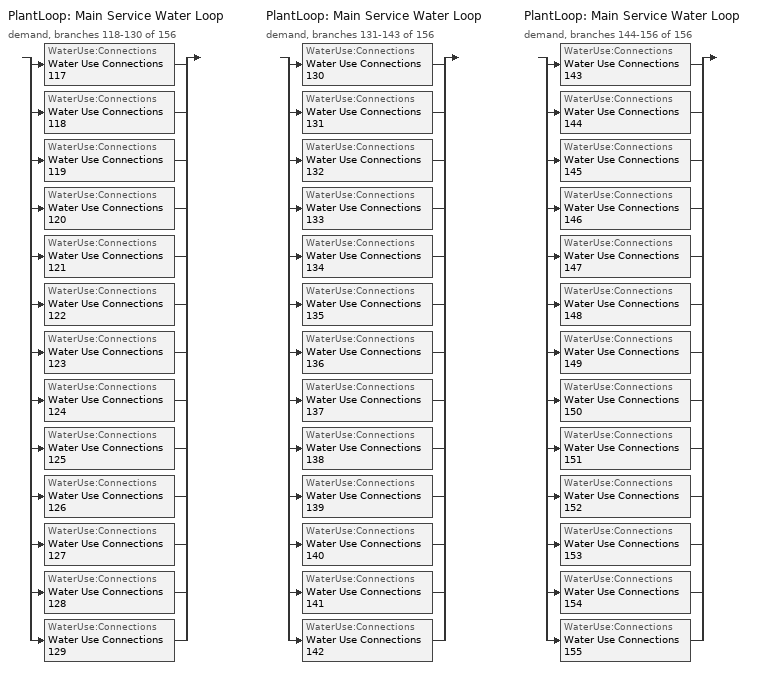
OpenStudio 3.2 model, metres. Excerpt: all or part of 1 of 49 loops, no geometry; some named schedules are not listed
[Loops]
PlantLoop 'Main Service Water Loop'
 demand, branches 118-130 of 156: split
  | WaterUse:Connections 'Water Use Connections 117'
  | WaterUse:Connections 'Water Use Connections 118'
  | WaterUse:Connections 'Water Use Connections 119'
  | WaterUse:Connections 'Water Use Connections 120'
  | WaterUse:Connections 'Water Use Connections 121'
  | WaterUse:Connections 'Water Use Connections 122'
  | WaterUse:Connections 'Water Use Connections 123'
  | WaterUse:Connections 'Water Use Connections 124'
  | WaterUse:Connections 'Water Use Connections 125'
  | WaterUse:Connections 'Water Use Connections 126'
  | WaterUse:Connections 'Water Use Connections 127'
  | WaterUse:Connections 'Water Use Connections 128'
  | WaterUse:Connections 'Water Use Connections 129'
PlantLoop 'Main Service Water Loop'
 demand, branches 131-143 of 156: split
  | WaterUse:Connections 'Water Use Connections 130'
  | WaterUse:Connections 'Water Use Connections 131'
  | WaterUse:Connections 'Water Use Connections 132'
  | WaterUse:Connections 'Water Use Connections 133'
  | WaterUse:Connections 'Water Use Connections 134'
  | WaterUse:Connections 'Water Use Connections 135'
  | WaterUse:Connections 'Water Use Connections 136'
  | WaterUse:Connections 'Water Use Connections 137'
  | WaterUse:Connections 'Water Use Connections 138'
  | WaterUse:Connections 'Water Use Connections 139'
  | WaterUse:Connections 'Water Use Connections 140'
  | WaterUse:Connections 'Water Use Connections 141'
  | WaterUse:Connections 'Water Use Connections 142'
PlantLoop 'Main Service Water Loop'
 demand, branches 144-156 of 156: split
  | WaterUse:Connections 'Water Use Connections 143'
  | WaterUse:Connections 'Water Use Connections 144'
  | WaterUse:Connections 'Water Use Connections 145'
  | WaterUse:Connections 'Water Use Connections 146'
  | WaterUse:Connections 'Water Use Connections 147'
  | WaterUse:Connections 'Water Use Connections 148'
  | WaterUse:Connections 'Water Use Connections 149'
  | WaterUse:Connections 'Water Use Connections 150'
  | WaterUse:Connections 'Water Use Connections 151'
  | WaterUse:Connections 'Water Use Connections 152'
  | WaterUse:Connections 'Water Use Connections 153'
  | WaterUse:Connections 'Water Use Connections 154'
  | WaterUse:Connections 'Water Use Connections 155'
[WaterUse:Connections] Drain Water Heat Exchanger Type=None; Drain Water Heat Exchanger Destination=Plant
Name | Water Use Equipment Name 1
Water Use Connections 117 | Patroom5_3_flr_4 Service Water Use 0.01gal/min
Water Use Connections 118 | Patroom5_4_flr_3 Service Water Use 0.01gal/min
Water Use Connections 119 | Patroom5_4_flr_4 Service Water Use 0.01gal/min
Water Use Connections 120 | Patroom5_5_flr_3 Service Water Use 0.01gal/min
Water Use Connections 121 | Patroom5_5_flr_4 Service Water Use 0.01gal/min
Water Use Connections 122 | Patroom5_6_flr_3 Service Water Use 0.01gal/min
Water Use Connections 123 | Patroom5_6_flr_4 Service Water Use 0.01gal/min
Water Use Connections 124 | Patroom5_7_flr_3 Service Water Use 0.01gal/min
Water Use Connections 125 | Patroom5_7_flr_4 Service Water Use 0.01gal/min
Water Use Connections 126 | Patroom5_8_flr_3 Service Water Use 0.01gal/min
Water Use Connections 127 | Patroom5_8_flr_4 Service Water Use 0.01gal/min
Water Use Connections 128 | Patroom5_9_flr_3 Service Water Use 0.01gal/min
Water Use Connections 129 | Patroom5_9_flr_4 Service Water Use 0.01gal/min
Water Use Connections 130 | Patroom6_flr_3 Service Water Use 0.01gal/min
Water Use Connections 131 | Patroom6_flr_4 Service Water Use 0.01gal/min
Water Use Connections 132 | Patroom7_10_flr_3 Service Water Use 0.01gal/min
Water Use Connections 133 | Patroom7_10_flr_4 Service Water Use 0.01gal/min
Water Use Connections 134 | Patroom7_1_flr_3 Service Water Use 0.01gal/min
Water Use Connections 135 | Patroom7_1_flr_4 Service Water Use 0.01gal/min
Water Use Connections 136 | Patroom7_2_flr_3 Service Water Use 0.01gal/min
Water Use Connections 137 | Patroom7_2_flr_4 Service Water Use 0.01gal/min
Water Use Connections 138 | Patroom7_3_flr_3 Service Water Use 0.01gal/min
Water Use Connections 139 | Patroom7_3_flr_4 Service Water Use 0.01gal/min
Water Use Connections 140 | Patroom7_4_flr_3 Service Water Use 0.01gal/min
Water Use Connections 141 | Patroom7_4_flr_4 Service Water Use 0.01gal/min
Water Use Connections 142 | Patroom7_5_flr_3 Service Water Use 0.01gal/min
Water Use Connections 143 | Patroom7_5_flr_4 Service Water Use 0.01gal/min
Water Use Connections 144 | Patroom7_6_flr_3 Service Water Use 0.01gal/min
Water Use Connections 145 | Patroom7_6_flr_4 Service Water Use 0.01gal/min
Water Use Connections 146 | Patroom7_7_flr_3 Service Water Use 0.01gal/min
Water Use Connections 147 | Patroom7_7_flr_4 Service Water Use 0.01gal/min
Water Use Connections 148 | Patroom7_8_flr_3 Service Water Use 0.01gal/min
Water Use Connections 149 | Patroom7_8_flr_4 Service Water Use 0.01gal/min
Water Use Connections 150 | Patroom7_9_flr_3 Service Water Use 0.01gal/min
Water Use Connections 151 | Patroom7_9_flr_4 Service Water Use 0.01gal/min
Water Use Connections 152 | Patroom8_flr_3 Service Water Use 0.01gal/min
Water Use Connections 153 | Patroom8_flr_4 Service Water Use 0.01gal/min
Water Use Connections 154 | Phystherapy_flr_3 Service Water Use 0.09gal/min
Water Use Connections 155 | Radiology_flr_4 Service Water Use 0.19gal/min
[WaterUse:Equipment:Definition]
Name | Peak Flow Rate {m3/s} | Target Temperature Schedule | Sensible Fraction Schedule | Latent Fraction Schedule
Patroom5_3_flr_4 Service Water Use Def 0.01gal/min | 5.05999e-07 | Schedule Ruleset 353 | Schedule Ruleset 351 | Schedule Ruleset 352
Patroom5_4_flr_3 Service Water Use Def 0.01gal/min | 5.05999e-07 | Schedule Ruleset 356 | Schedule Ruleset 354 | Schedule Ruleset 355
Patroom5_4_flr_4 Service Water Use Def 0.01gal/min | 5.05999e-07 | Schedule Ruleset 359 | Schedule Ruleset 357 | Schedule Ruleset 358
Patroom5_5_flr_3 Service Water Use Def 0.01gal/min | 5.05999e-07 | Schedule Ruleset 362 | Schedule Ruleset 360 | Schedule Ruleset 361
Patroom5_5_flr_4 Service Water Use Def 0.01gal/min | 5.05999e-07 | Schedule Ruleset 365 | Schedule Ruleset 363 | Schedule Ruleset 364
Patroom5_6_flr_3 Service Water Use Def 0.01gal/min | 5.05999e-07 | Schedule Ruleset 368 | Schedule Ruleset 366 | Schedule Ruleset 367
Patroom5_6_flr_4 Service Water Use Def 0.01gal/min | 5.05999e-07 | Schedule Ruleset 371 | Schedule Ruleset 369 | Schedule Ruleset 370
Patroom5_7_flr_3 Service Water Use Def 0.01gal/min | 5.05999e-07 | Schedule Ruleset 374 | Schedule Ruleset 372 | Schedule Ruleset 373
Patroom5_7_flr_4 Service Water Use Def 0.01gal/min | 5.05999e-07 | Schedule Ruleset 377 | Schedule Ruleset 375 | Schedule Ruleset 376
Patroom5_8_flr_3 Service Water Use Def 0.01gal/min | 5.05999e-07 | Schedule Ruleset 380 | Schedule Ruleset 378 | Schedule Ruleset 379
Patroom5_8_flr_4 Service Water Use Def 0.01gal/min | 5.05999e-07 | Schedule Ruleset 383 | Schedule Ruleset 381 | Schedule Ruleset 382
Patroom5_9_flr_3 Service Water Use Def 0.01gal/min | 5.05999e-07 | Schedule Ruleset 386 | Schedule Ruleset 384 | Schedule Ruleset 385
Patroom5_9_flr_4 Service Water Use Def 0.01gal/min | 5.05999e-07 | Schedule Ruleset 389 | Schedule Ruleset 387 | Schedule Ruleset 388
Patroom6_flr_3 Service Water Use Def 0.01gal/min | 6.74665e-07 | Schedule Ruleset 392 | Schedule Ruleset 390 | Schedule Ruleset 391
Patroom6_flr_4 Service Water Use Def 0.01gal/min | 6.74665e-07 | Schedule Ruleset 395 | Schedule Ruleset 393 | Schedule Ruleset 394
Patroom7_10_flr_3 Service Water Use Def 0.01gal/min | 4.88734e-07 | Schedule Ruleset 398 | Schedule Ruleset 396 | Schedule Ruleset 397
Patroom7_10_flr_4 Service Water Use Def 0.01gal/min | 4.88734e-07 | Schedule Ruleset 401 | Schedule Ruleset 399 | Schedule Ruleset 400
Patroom7_1_flr_3 Service Water Use Def 0.01gal/min | 4.89176e-07 | Schedule Ruleset 404 | Schedule Ruleset 402 | Schedule Ruleset 403
Patroom7_1_flr_4 Service Water Use Def 0.01gal/min | 4.89176e-07 | Schedule Ruleset 407 | Schedule Ruleset 405 | Schedule Ruleset 406
Patroom7_2_flr_3 Service Water Use Def 0.01gal/min | 4.89176e-07 | Schedule Ruleset 410 | Schedule Ruleset 408 | Schedule Ruleset 409
Patroom7_2_flr_4 Service Water Use Def 0.01gal/min | 4.89176e-07 | Schedule Ruleset 413 | Schedule Ruleset 411 | Schedule Ruleset 412
Patroom7_3_flr_3 Service Water Use Def 0.01gal/min | 4.89176e-07 | Schedule Ruleset 416 | Schedule Ruleset 414 | Schedule Ruleset 415
Patroom7_3_flr_4 Service Water Use Def 0.01gal/min | 4.89176e-07 | Schedule Ruleset 419 | Schedule Ruleset 417 | Schedule Ruleset 418
Patroom7_4_flr_3 Service Water Use Def 0.01gal/min | 4.89176e-07 | Schedule Ruleset 422 | Schedule Ruleset 420 | Schedule Ruleset 421
Patroom7_4_flr_4 Service Water Use Def 0.01gal/min | 4.89176e-07 | Schedule Ruleset 425 | Schedule Ruleset 423 | Schedule Ruleset 424
Patroom7_5_flr_3 Service Water Use Def 0.01gal/min | 4.89176e-07 | Schedule Ruleset 428 | Schedule Ruleset 426 | Schedule Ruleset 427
Patroom7_5_flr_4 Service Water Use Def 0.01gal/min | 4.89176e-07 | Schedule Ruleset 431 | Schedule Ruleset 429 | Schedule Ruleset 430
Patroom7_6_flr_3 Service Water Use Def 0.01gal/min | 4.89176e-07 | Schedule Ruleset 434 | Schedule Ruleset 432 | Schedule Ruleset 433
Patroom7_6_flr_4 Service Water Use Def 0.01gal/min | 4.89176e-07 | Schedule Ruleset 437 | Schedule Ruleset 435 | Schedule Ruleset 436
Patroom7_7_flr_3 Service Water Use Def 0.01gal/min | 4.89176e-07 | Schedule Ruleset 440 | Schedule Ruleset 438 | Schedule Ruleset 439
Patroom7_7_flr_4 Service Water Use Def 0.01gal/min | 4.89176e-07 | Schedule Ruleset 443 | Schedule Ruleset 441 | Schedule Ruleset 442
Patroom7_8_flr_3 Service Water Use Def 0.01gal/min | 4.89176e-07 | Schedule Ruleset 446 | Schedule Ruleset 444 | Schedule Ruleset 445
Patroom7_8_flr_4 Service Water Use Def 0.01gal/min | 4.89176e-07 | Schedule Ruleset 449 | Schedule Ruleset 447 | Schedule Ruleset 448
Patroom7_9_flr_3 Service Water Use Def 0.01gal/min | 4.89176e-07 | Schedule Ruleset 452 | Schedule Ruleset 450 | Schedule Ruleset 451
Patroom7_9_flr_4 Service Water Use Def 0.01gal/min | 4.89176e-07 | Schedule Ruleset 455 | Schedule Ruleset 453 | Schedule Ruleset 454
Patroom8_flr_3 Service Water Use Def 0.01gal/min | 6.74665e-07 | Schedule Ruleset 458 | Schedule Ruleset 456 | Schedule Ruleset 457
Patroom8_flr_4 Service Water Use Def 0.01gal/min | 6.74665e-07 | Schedule Ruleset 461 | Schedule Ruleset 459 | Schedule Ruleset 460
Phystherapy_flr_3 Service Water Use Def 0.09gal/min | 5.92255e-06 | Schedule Ruleset 464 | Schedule Ruleset 462 | Schedule Ruleset 463
Radiology_flr_4 Service Water Use Def 0.19gal/min | 1.18066e-05 | Schedule Ruleset 467 | Schedule Ruleset 465 | Schedule Ruleset 466
[WaterUse:Equipment]
Name | Water Use Equipment Definition | Space | Flow Rate Fraction Schedule
Patroom5_3_flr_4 Service Water Use 0.01gal/min | Patroom5_3_flr_4 Service Water Use Def 0.01gal/min | PatRoom5_3_Flr_4 | NECB-H-Service Water Heating
Patroom5_4_flr_3 Service Water Use 0.01gal/min | Patroom5_4_flr_3 Service Water Use Def 0.01gal/min | PatRoom5_4_Flr_3 | NECB-H-Service Water Heating
Patroom5_4_flr_4 Service Water Use 0.01gal/min | Patroom5_4_flr_4 Service Water Use Def 0.01gal/min | PatRoom5_4_Flr_4 | NECB-H-Service Water Heating
Patroom5_5_flr_3 Service Water Use 0.01gal/min | Patroom5_5_flr_3 Service Water Use Def 0.01gal/min | PatRoom5_5_Flr_3 | NECB-H-Service Water Heating
Patroom5_5_flr_4 Service Water Use 0.01gal/min | Patroom5_5_flr_4 Service Water Use Def 0.01gal/min | PatRoom5_5_Flr_4 | NECB-H-Service Water Heating
Patroom5_6_flr_3 Service Water Use 0.01gal/min | Patroom5_6_flr_3 Service Water Use Def 0.01gal/min | PatRoom5_6_Flr_3 | NECB-H-Service Water Heating
Patroom5_6_flr_4 Service Water Use 0.01gal/min | Patroom5_6_flr_4 Service Water Use Def 0.01gal/min | PatRoom5_6_Flr_4 | NECB-H-Service Water Heating
Patroom5_7_flr_3 Service Water Use 0.01gal/min | Patroom5_7_flr_3 Service Water Use Def 0.01gal/min | PatRoom5_7_Flr_3 | NECB-H-Service Water Heating
Patroom5_7_flr_4 Service Water Use 0.01gal/min | Patroom5_7_flr_4 Service Water Use Def 0.01gal/min | PatRoom5_7_Flr_4 | NECB-H-Service Water Heating
Patroom5_8_flr_3 Service Water Use 0.01gal/min | Patroom5_8_flr_3 Service Water Use Def 0.01gal/min | PatRoom5_8_Flr_3 | NECB-H-Service Water Heating
Patroom5_8_flr_4 Service Water Use 0.01gal/min | Patroom5_8_flr_4 Service Water Use Def 0.01gal/min | PatRoom5_8_Flr_4 | NECB-H-Service Water Heating
Patroom5_9_flr_3 Service Water Use 0.01gal/min | Patroom5_9_flr_3 Service Water Use Def 0.01gal/min | PatRoom5_9_Flr_3 | NECB-H-Service Water Heating
Patroom5_9_flr_4 Service Water Use 0.01gal/min | Patroom5_9_flr_4 Service Water Use Def 0.01gal/min | PatRoom5_9_Flr_4 | NECB-H-Service Water Heating
Patroom6_flr_3 Service Water Use 0.01gal/min | Patroom6_flr_3 Service Water Use Def 0.01gal/min | PatRoom6_Flr_3 | NECB-H-Service Water Heating
Patroom6_flr_4 Service Water Use 0.01gal/min | Patroom6_flr_4 Service Water Use Def 0.01gal/min | PatRoom6_Flr_4 | NECB-H-Service Water Heating
Patroom7_10_flr_3 Service Water Use 0.01gal/min | Patroom7_10_flr_3 Service Water Use Def 0.01gal/min | PatRoom7_10_Flr_3 | NECB-H-Service Water Heating
Patroom7_10_flr_4 Service Water Use 0.01gal/min | Patroom7_10_flr_4 Service Water Use Def 0.01gal/min | PatRoom7_10_Flr_4 | NECB-H-Service Water Heating
Patroom7_1_flr_3 Service Water Use 0.01gal/min | Patroom7_1_flr_3 Service Water Use Def 0.01gal/min | PatRoom7_1_Flr_3 | NECB-H-Service Water Heating
Patroom7_1_flr_4 Service Water Use 0.01gal/min | Patroom7_1_flr_4 Service Water Use Def 0.01gal/min | PatRoom7_1_Flr_4 | NECB-H-Service Water Heating
Patroom7_2_flr_3 Service Water Use 0.01gal/min | Patroom7_2_flr_3 Service Water Use Def 0.01gal/min | PatRoom7_2_Flr_3 | NECB-H-Service Water Heating
Patroom7_2_flr_4 Service Water Use 0.01gal/min | Patroom7_2_flr_4 Service Water Use Def 0.01gal/min | PatRoom7_2_Flr_4 | NECB-H-Service Water Heating
Patroom7_3_flr_3 Service Water Use 0.01gal/min | Patroom7_3_flr_3 Service Water Use Def 0.01gal/min | PatRoom7_3_Flr_3 | NECB-H-Service Water Heating
Patroom7_3_flr_4 Service Water Use 0.01gal/min | Patroom7_3_flr_4 Service Water Use Def 0.01gal/min | PatRoom7_3_Flr_4 | NECB-H-Service Water Heating
Patroom7_4_flr_3 Service Water Use 0.01gal/min | Patroom7_4_flr_3 Service Water Use Def 0.01gal/min | PatRoom7_4_Flr_3 | NECB-H-Service Water Heating
Patroom7_4_flr_4 Service Water Use 0.01gal/min | Patroom7_4_flr_4 Service Water Use Def 0.01gal/min | PatRoom7_4_Flr_4 | NECB-H-Service Water Heating
Patroom7_5_flr_3 Service Water Use 0.01gal/min | Patroom7_5_flr_3 Service Water Use Def 0.01gal/min | PatRoom7_5_Flr_3 | NECB-H-Service Water Heating
Patroom7_5_flr_4 Service Water Use 0.01gal/min | Patroom7_5_flr_4 Service Water Use Def 0.01gal/min | PatRoom7_5_Flr_4 | NECB-H-Service Water Heating
Patroom7_6_flr_3 Service Water Use 0.01gal/min | Patroom7_6_flr_3 Service Water Use Def 0.01gal/min | PatRoom7_6_Flr_3 | NECB-H-Service Water Heating
Patroom7_6_flr_4 Service Water Use 0.01gal/min | Patroom7_6_flr_4 Service Water Use Def 0.01gal/min | PatRoom7_6_Flr_4 | NECB-H-Service Water Heating
Patroom7_7_flr_3 Service Water Use 0.01gal/min | Patroom7_7_flr_3 Service Water Use Def 0.01gal/min | PatRoom7_7_Flr_3 | NECB-H-Service Water Heating
Patroom7_7_flr_4 Service Water Use 0.01gal/min | Patroom7_7_flr_4 Service Water Use Def 0.01gal/min | PatRoom7_7_Flr_4 | NECB-H-Service Water Heating
Patroom7_8_flr_3 Service Water Use 0.01gal/min | Patroom7_8_flr_3 Service Water Use Def 0.01gal/min | PatRoom7_8_Flr_3 | NECB-H-Service Water Heating
Patroom7_8_flr_4 Service Water Use 0.01gal/min | Patroom7_8_flr_4 Service Water Use Def 0.01gal/min | PatRoom7_8_Flr_4 | NECB-H-Service Water Heating
Patroom7_9_flr_3 Service Water Use 0.01gal/min | Patroom7_9_flr_3 Service Water Use Def 0.01gal/min | PatRoom7_9_Flr_3 | NECB-H-Service Water Heating
Patroom7_9_flr_4 Service Water Use 0.01gal/min | Patroom7_9_flr_4 Service Water Use Def 0.01gal/min | PatRoom7_9_Flr_4 | NECB-H-Service Water Heating
Patroom8_flr_3 Service Water Use 0.01gal/min | Patroom8_flr_3 Service Water Use Def 0.01gal/min | PatRoom8_Flr_3 | NECB-H-Service Water Heating
Patroom8_flr_4 Service Water Use 0.01gal/min | Patroom8_flr_4 Service Water Use Def 0.01gal/min | PatRoom8_Flr_4 | NECB-H-Service Water Heating
Phystherapy_flr_3 Service Water Use 0.09gal/min | Phystherapy_flr_3 Service Water Use Def 0.09gal/min | PhysTherapy_Flr_3 | NECB-C-Service Water Heating
Radiology_flr_4 Service Water Use 0.19gal/min | Radiology_flr_4 Service Water Use Def 0.19gal/min | Radiology_Flr_4 | NECB-H-Service Water Heating
[Schedule:Ruleset]
Name | Default Day Schedule
NECB-H-Service Water Heating | NECB-H-Service Water Heating Default
Schedule Ruleset 351 | Schedule Day 355
Schedule Ruleset 352 | Schedule Day 356
Schedule Ruleset 353 | Schedule Day 357
Schedule Ruleset 354 | Schedule Day 358
Schedule Ruleset 355 | Schedule Day 359
Schedule Ruleset 356 | Schedule Day 360
Schedule Ruleset 357 | Schedule Day 361
Schedule Ruleset 358 | Schedule Day 362
Schedule Ruleset 359 | Schedule Day 363
Schedule Ruleset 360 | Schedule Day 364
Schedule Ruleset 361 | Schedule Day 365
Schedule Ruleset 362 | Schedule Day 366
Schedule Ruleset 363 | Schedule Day 367
Schedule Ruleset 364 | Schedule Day 368
Schedule Ruleset 365 | Schedule Day 369
Schedule Ruleset 366 | Schedule Day 370
Schedule Ruleset 367 | Schedule Day 371
Schedule Ruleset 368 | Schedule Day 372
Schedule Ruleset 369 | Schedule Day 373
Schedule Ruleset 370 | Schedule Day 374
Schedule Ruleset 371 | Schedule Day 375
Schedule Ruleset 372 | Schedule Day 376
Schedule Ruleset 373 | Schedule Day 377
Schedule Ruleset 374 | Schedule Day 378
Schedule Ruleset 375 | Schedule Day 379
Schedule Ruleset 376 | Schedule Day 380
Schedule Ruleset 377 | Schedule Day 381
Schedule Ruleset 378 | Schedule Day 382
Schedule Ruleset 379 | Schedule Day 383
Schedule Ruleset 380 | Schedule Day 384
Schedule Ruleset 381 | Schedule Day 385
Schedule Ruleset 382 | Schedule Day 386
Schedule Ruleset 383 | Schedule Day 387
Schedule Ruleset 384 | Schedule Day 388
Schedule Ruleset 385 | Schedule Day 389
Schedule Ruleset 386 | Schedule Day 390
Schedule Ruleset 387 | Schedule Day 391
Schedule Ruleset 388 | Schedule Day 392
Schedule Ruleset 389 | Schedule Day 393
Schedule Ruleset 390 | Schedule Day 394
Schedule Ruleset 391 | Schedule Day 395
Schedule Ruleset 392 | Schedule Day 396
Schedule Ruleset 393 | Schedule Day 397
Schedule Ruleset 394 | Schedule Day 398
Schedule Ruleset 395 | Schedule Day 399
Schedule Ruleset 396 | Schedule Day 400
Schedule Ruleset 397 | Schedule Day 401
Schedule Ruleset 398 | Schedule Day 402
Schedule Ruleset 399 | Schedule Day 403
Schedule Ruleset 400 | Schedule Day 404
Schedule Ruleset 401 | Schedule Day 405
Schedule Ruleset 402 | Schedule Day 406
Schedule Ruleset 403 | Schedule Day 407
Schedule Ruleset 404 | Schedule Day 408
Schedule Ruleset 405 | Schedule Day 409
Schedule Ruleset 406 | Schedule Day 410
Schedule Ruleset 407 | Schedule Day 411
Schedule Ruleset 408 | Schedule Day 412
Schedule Ruleset 409 | Schedule Day 413
Schedule Ruleset 410 | Schedule Day 414
Schedule Ruleset 411 | Schedule Day 415
Schedule Ruleset 412 | Schedule Day 416
Schedule Ruleset 413 | Schedule Day 417
Schedule Ruleset 414 | Schedule Day 418
Schedule Ruleset 415 | Schedule Day 419
Schedule Ruleset 416 | Schedule Day 420
Schedule Ruleset 417 | Schedule Day 421
Schedule Ruleset 418 | Schedule Day 422
Schedule Ruleset 419 | Schedule Day 423
Schedule Ruleset 420 | Schedule Day 424
Schedule Ruleset 421 | Schedule Day 425
Schedule Ruleset 422 | Schedule Day 426
Schedule Ruleset 423 | Schedule Day 427
Schedule Ruleset 424 | Schedule Day 428
Schedule Ruleset 425 | Schedule Day 429
Schedule Ruleset 426 | Schedule Day 430
Schedule Ruleset 427 | Schedule Day 431
Schedule Ruleset 428 | Schedule Day 432
Schedule Ruleset 429 | Schedule Day 433
Schedule Ruleset 430 | Schedule Day 434
Schedule Ruleset 431 | Schedule Day 435
Schedule Ruleset 432 | Schedule Day 436
Schedule Ruleset 433 | Schedule Day 437
Schedule Ruleset 434 | Schedule Day 438
Schedule Ruleset 435 | Schedule Day 439
Schedule Ruleset 436 | Schedule Day 440
Schedule Ruleset 437 | Schedule Day 441
Schedule Ruleset 438 | Schedule Day 442
Schedule Ruleset 439 | Schedule Day 443
Schedule Ruleset 440 | Schedule Day 444
Schedule Ruleset 441 | Schedule Day 445
Schedule Ruleset 442 | Schedule Day 446
Schedule Ruleset 443 | Schedule Day 447
Schedule Ruleset 444 | Schedule Day 448
Schedule Ruleset 445 | Schedule Day 449
Schedule Ruleset 446 | Schedule Day 450
Schedule Ruleset 447 | Schedule Day 451
Schedule Ruleset 448 | Schedule Day 452
Schedule Ruleset 449 | Schedule Day 453
Schedule Ruleset 450 | Schedule Day 454
Schedule Ruleset 451 | Schedule Day 455
Schedule Ruleset 452 | Schedule Day 456
Schedule Ruleset 453 | Schedule Day 457
Schedule Ruleset 454 | Schedule Day 458
Schedule Ruleset 455 | Schedule Day 459
Schedule Ruleset 456 | Schedule Day 460
Schedule Ruleset 457 | Schedule Day 461
Schedule Ruleset 458 | Schedule Day 462
Schedule Ruleset 459 | Schedule Day 463
Schedule Ruleset 460 | Schedule Day 464
Schedule Ruleset 461 | Schedule Day 465
Schedule Ruleset 462 | Schedule Day 466
Schedule Ruleset 463 | Schedule Day 467
Schedule Ruleset 464 | Schedule Day 468
NECB-C-Service Water Heating | NECB-C-Service Water Heating Default
Schedule Ruleset 465 | Schedule Day 469
Schedule Ruleset 466 | Schedule Day 470
Schedule Ruleset 467 | Schedule Day 471
[Schedule:Day]
NECB-H-Service Water Heating Default; NECB-H-Service Water Heating Default|Wkdy Day; NECB-H-Service Water Heating Sat Day; NECB-H-Service Water Heating Sun|Hol Day: 24, 0, 0.9
Schedule Day 355; Schedule Day 358; Schedule Day 361; Schedule Day 364; Schedule Day 367; Schedule Day 370; Schedule Day 373; Schedule Day 376; Schedule Day 379; Schedule Day 382; Schedule Day 385; Schedule Day 388; Schedule Day 391; Schedule Day 394; Schedule Day 397; Schedule Day 400; Schedule Day 403; Schedule Day 406; Schedule Day 409; Schedule Day 412; Schedule Day 415; Schedule Day 418; Schedule Day 421; Schedule Day 424; Schedule Day 427; Schedule Day 430; Schedule Day 433; Schedule Day 436; Schedule Day 439; Schedule Day 442; Schedule Day 445; Schedule Day 448; Schedule Day 451; Schedule Day 454; Schedule Day 457; Schedule Day 460; Schedule Day 463; Schedule Day 466: 24, 0, 0.2
Schedule Day 356; Schedule Day 359; Schedule Day 362; Schedule Day 365; Schedule Day 368; Schedule Day 371; Schedule Day 374; Schedule Day 377; Schedule Day 380; Schedule Day 383; Schedule Day 386; Schedule Day 389; Schedule Day 392; Schedule Day 395; Schedule Day 398; Schedule Day 401; Schedule Day 404; Schedule Day 407; Schedule Day 410; Schedule Day 413; Schedule Day 416; Schedule Day 419; Schedule Day 422; Schedule Day 425; Schedule Day 428; Schedule Day 431; Schedule Day 434; Schedule Day 437; Schedule Day 440; Schedule Day 443; Schedule Day 446; Schedule Day 449; Schedule Day 452; Schedule Day 455; Schedule Day 458; Schedule Day 461; Schedule Day 464; Schedule Day 467: 24, 0, 0.05
Schedule Day 357; Schedule Day 360; Schedule Day 363; Schedule Day 366; Schedule Day 369; Schedule Day 372; Schedule Day 375; Schedule Day 378; Schedule Day 381; Schedule Day 384; Schedule Day 387; Schedule Day 390; Schedule Day 393; Schedule Day 396; Schedule Day 399; Schedule Day 402; Schedule Day 405; Schedule Day 408; Schedule Day 411; Schedule Day 414; Schedule Day 417; Schedule Day 420; Schedule Day 423; Schedule Day 426; Schedule Day 429; Schedule Day 432; Schedule Day 435; Schedule Day 438; Schedule Day 441; Schedule Day 444; Schedule Day 447; Schedule Day 450; Schedule Day 453; Schedule Day 456; Schedule Day 459; Schedule Day 462; Schedule Day 465; Schedule Day 468: 24, 0, 60
NECB-C-Service Water Heating Default: 8, 0, 0.05, 9, 0, 0.1, 10, 0, 0.2, 11, 0, 0.3, 12, 0, 0.4, 16, 0, 0.8, 17, 0, 0.6, 18, 0, 0.4, 19, 0, 0.3, 21, 0, 0.2, 24, 0, 0.05
[Schedule:Rule] Date Specification Type=DateRange; Start Month=1; Start Day=1; End Month=12; End Day=31
Name | Schedule Ruleset | Rule Order | Day Schedule | Apply Monday | Apply Tuesday | Apply Wednesday | Apply Thursday | Apply Friday | Apply Saturday | Apply Sunday
Schedule Rule 68 | NECB-H-Service Water Heating | 2 | NECB-H-Service Water Heating Default|Wkdy Day | Yes | Yes | Yes | Yes | Yes
Schedule Rule 69 | NECB-H-Service Water Heating | 1 | NECB-H-Service Water Heating Sat Day |  |  |  |  |  | Yes
Schedule Rule 70 | NECB-H-Service Water Heating | 0 | NECB-H-Service Water Heating Sun|Hol Day |  |  |  |  |  |  | Yes
Schedule Rule 71 | NECB-C-Service Water Heating | 2 | NECB-C-Service Water Heating Default|Wkdy Day | Yes | Yes | Yes | Yes | Yes
Schedule Rule 72 | NECB-C-Service Water Heating | 1 | NECB-C-Service Water Heating Sat Day |  |  |  |  |  | Yes
Schedule Rule 73 | NECB-C-Service Water Heating | 0 | NECB-C-Service Water Heating Sun|Hol Day |  |  |  |  |  |  | Yes
